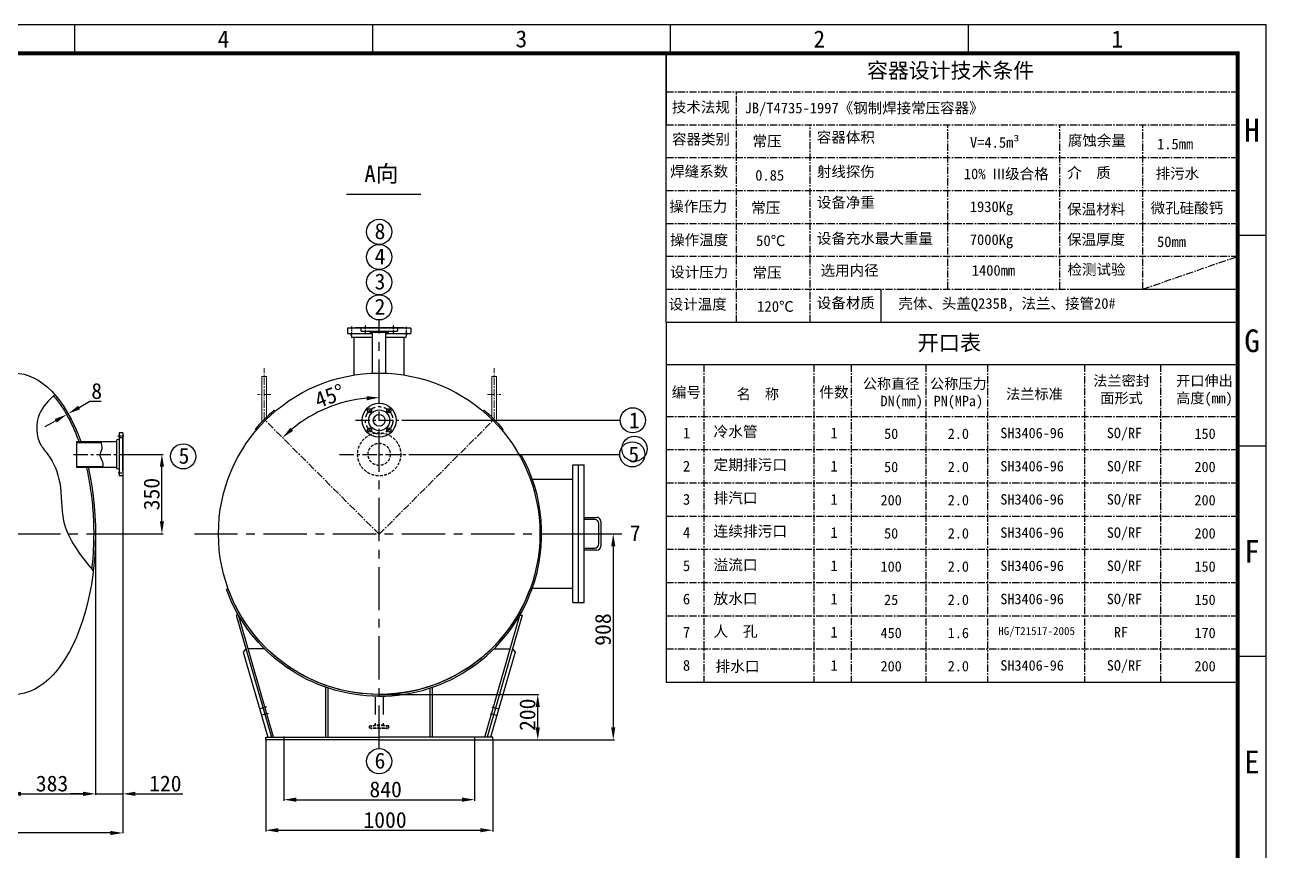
# Model space of a CAD drawing. Header units: millimetres. Extents: x 67658 to 78158, y 1020 to 8445.
# Drawn here: x 72689 to 78158, y 4803 to 8445 of the extents above; entities that cross this region are included whole.
import ezdxf
from ezdxf.enums import TextEntityAlignment as Align

# ---------------------------------------------------------------- set-up
doc = ezdxf.new("R2010")
doc.units = ezdxf.units.MM
doc.linetypes.add('CENTER', pattern=[50.8, 31.75, -6.35, 6.35, -6.35])
doc.linetypes.add('DASHED', pattern=[19.05, 12.7, -6.35])
for name, color, linetype in [('1轮廓实线层', 7, 'Continuous'), ('BTL_L0', 7, 'Continuous'), ('BTL_L1', 1, 'Continuous'), ('中心线', 1, 'CENTER'), ('绿（粗实）', 7, 'Continuous'), ('黄（虚线）', 2, 'DASHED')]:
    doc.layers.add(name, color=color, linetype=linetype)
doc.layers.add('标注', color=80, linetype='Continuous', lineweight=18)
doc.styles.add('PC_TEXTSTYLE', font='isocp.shx', dxfattribs={"width": 0.8, "bigfont": 'hzfs.shx'})
doc.styles.get("Standard").update_dxf_attribs({"font": 'SimSun.ttf'})
doc.dimstyles.new('ISO-25', dxfattribs={"dimtxt": 70, "dimasz": 55, "dimexe": 1.25, "dimexo": 0.625, "dimgap": 10, "dimtad": 1, "dimdsep": 46, "dimtxsty": 'Standard', "dimcen": 2.5, "dimadec": 0, "dimazin": 0, "dimtfac": 1, "dimtmove": 0, "dimatfit": 3, "dimfxl": 0, "dimarcsym": 0})
doc.dimstyles.new('副本 ISO-25', dxfattribs={"dimtxt": 70, "dimasz": 55, "dimexe": 5, "dimexo": 1, "dimgap": 10, "dimtad": 1, "dimtoh": 1, "dimdsep": 46, "dimtxsty": 'Standard', "dimcen": 2.5, "dimadec": 0, "dimazin": 0, "dimtfac": 1, "dimtmove": 0, "dimatfit": 3, "dimfxl": 0, "dimarcsym": 0})

# ---------------------------------------------------------------- blocks, each defined once
blk = doc.blocks.new('*D80')
at = {"layer": '1轮廓实线层', "color": 0, "lineweight": -2}
for p, q in [((73121.7, 6477.5), (73121.7, 5050.8)), ((73000.7, 6200.8), (73000.7, 5050.8)), ((72945.7, 5055.8), (72890.7, 5055.8)), ((73000.7, 5055.8), (73121.7, 5055.8)), ((73176.7, 5055.8), (73384.7, 5055.8))]:
    blk.add_line(p, q, dxfattribs=at)
at = {"layer": '1轮廓实线层', "color": 0}
for points in [[(72945.7, 5065), (72945.7, 5046.6), (73000.7, 5055.8)], [(73176.7, 5065), (73176.7, 5046.6), (73121.7, 5055.8)]]:
    blk.add_solid(points, dxfattribs=at)
at = {"layer": 'Defpoints', "color": 0}
for p in [(73121.7, 6478.5), (73000.7, 6201.8), (73121.7, 5055.8)]:
    blk.add_point(p, dxfattribs=at)
at = {"layer": '1轮廓实线层', "color": 0, "insert": (73308.2, 5100.8), "char_height": 70, "attachment_point": 5}
blk.add_mtext('120', dxfattribs=at)
blk = doc.blocks.new('*D86')
at = {"layer": '1轮廓实线层', "color": 0, "lineweight": -2}
for p, q in [((73000.7, 6200.8), (73000.7, 5050.8)), ((72617.7, 5492.8), (72617.7, 5050.8)), ((72672.7, 5055.8), (72945.7, 5055.8))]:
    blk.add_line(p, q, dxfattribs=at)
at = {"layer": '1轮廓实线层', "color": 0}
for points in [[(72672.7, 5065), (72672.7, 5046.6), (72617.7, 5055.8)], [(72945.7, 5065), (72945.7, 5046.6), (73000.7, 5055.8)]]:
    blk.add_solid(points, dxfattribs=at)
at = {"layer": 'Defpoints', "color": 0}
for p in [(73000.7, 6201.8), (72617.7, 5493.8), (73000.7, 5055.8)]:
    blk.add_point(p, dxfattribs=at)
at = {"layer": '1轮廓实线层', "color": 0, "insert": (72809.2, 5100.8), "char_height": 70, "attachment_point": 5}
blk.add_mtext('383', dxfattribs=at)
blk = doc.blocks.new('*D53')
at = {"layer": '1轮廓实线层', "color": 0, "lineweight": -2}
for p, q in [((72928.3, 6758.2), (72976.1, 6785.4)), ((72976.1, 6785.4), (73025.8, 6785.4)), ((72873, 6727.9), (72871.1, 6731.4)), ((72873.5, 6727), (72880.5, 6731)), ((72880, 6731.8), (72878, 6735.3)), ((72825.7, 6699.8), (72777.9, 6672.6))]:
    blk.add_line(p, q, dxfattribs=at)
at = {"layer": '1轮廓实线层', "color": 0}
for points in [[(72821.2, 6707.8), (72830.3, 6691.8), (72873.5, 6727)], [(72923.8, 6766.1), (72932.8, 6750.2), (72880.5, 6731)]]:
    blk.add_solid(points, dxfattribs=at)
at = {"layer": 'Defpoints', "color": 0}
for p in [(72873.5, 6727), (72880.5, 6731), (72880.5, 6731)]:
    blk.add_point(p, dxfattribs=at)
at = {"layer": '1轮廓实线层', "color": 0, "insert": (73005.9, 6830.4), "char_height": 70, "attachment_point": 5}
blk.add_mtext('8', dxfattribs=at)
blk = doc.blocks.new('*D90')
at = {"layer": '1轮廓实线层', "color": 0, "lineweight": -2}
for p, q in [((73158.8, 6551.8), (73298.2, 6551.8)), ((73293.2, 6256.8), (73293.2, 6496.8)), ((73142.5, 6201.8), (73298.2, 6201.8))]:
    blk.add_line(p, q, dxfattribs=at)
at = {"layer": '1轮廓实线层', "color": 0}
for points in [[(73284, 6496.8), (73302.4, 6496.8), (73293.2, 6551.8)], [(73284, 6256.8), (73302.4, 6256.8), (73293.2, 6201.8)]]:
    blk.add_solid(points, dxfattribs=at)
at = {"layer": 'Defpoints', "color": 0}
for p in [(73157.8, 6551.8), (73293.2, 6551.8), (73141.5, 6201.8)]:
    blk.add_point(p, dxfattribs=at)
at = {"layer": '1轮廓实线层', "color": 0, "insert": (73248.2, 6376.7), "char_height": 70, "attachment_point": 5, "rotation": 90}
blk.add_mtext('350', dxfattribs=at)
blk = doc.blocks.new('*D58')
at = {"layer": '1轮廓实线层', "color": 0, "lineweight": -2}
for p, q in [((68774.7, 5055.2), (68774.7, 4882.1)), ((73121.7, 5055.2), (73121.7, 4882.1)), ((73066.7, 4883.4), (68829.7, 4883.4))]:
    blk.add_line(p, q, dxfattribs=at)
at = {"layer": '1轮廓实线层', "color": 0}
for points in [[(68829.7, 4892.5), (68829.7, 4874.2), (68774.7, 4883.4)], [(73066.7, 4892.5), (73066.7, 4874.2), (73121.7, 4883.4)]]:
    blk.add_solid(points, dxfattribs=at)
at = {"layer": 'Defpoints', "color": 0}
for p in [(68774.7, 5055.8), (73121.7, 5055.8), (68774.7, 4883.4)]:
    blk.add_point(p, dxfattribs=at)
at = {"layer": '1轮廓实线层', "color": 0, "insert": (70362.5, 4928.4), "char_height": 70, "attachment_point": 5}
blk.add_mtext('4350', dxfattribs=at)
blk = doc.blocks.new('*D59')
at = {"layer": '1轮廓实线层', "color": 0, "lineweight": -2}
blk.add_arc((74250.4, 6199.5), 602.2, 95.2351, 129.7649, dxfattribs=at)
at = {"layer": '1轮廓实线层', "color": 0}
for points in [[(74195, 6808.3), (74195.9, 6790), (74250.4, 6801.7)], [(73871.4, 6655.6), (73859.1, 6669.1), (73824.6, 6625.3)]]:
    blk.add_solid(points, dxfattribs=at)
at = {"layer": 'Defpoints', "color": 0}
for p in [(74250.4, 7141.8), (73744.1, 6705.8), (73949.3, 6721), (74250.4, 6199.5), (74250.4, 5252.6)]:
    blk.add_point(p, dxfattribs=at)
at = {"layer": '1轮廓实线层', "color": 0, "insert": (74031.6, 6808.6), "char_height": 70, "attachment_point": 5, "rotation": 19.759}
blk.add_mtext('45°', dxfattribs=at)
blk = doc.blocks.new('*D60')
at = {"layer": '1轮廓实线层', "color": 0, "lineweight": -2}
for p, q in [((75110.8, 6201.8), (75286.6, 6201.8)), ((75281.6, 6146.8), (75281.6, 5348.8)), ((74826.5, 5293.8), (75286.6, 5293.8))]:
    blk.add_line(p, q, dxfattribs=at)
at = {"layer": '1轮廓实线层', "color": 0}
for points in [[(75272.5, 6146.8), (75290.8, 6146.8), (75281.6, 6201.8)], [(75272.5, 5348.8), (75290.8, 5348.8), (75281.6, 5293.8)]]:
    blk.add_solid(points, dxfattribs=at)
at = {"layer": 'Defpoints', "color": 0}
for p in [(75109.8, 6201.8), (74825.5, 5293.8), (75281.6, 5293.8)]:
    blk.add_point(p, dxfattribs=at)
at = {"layer": '1轮廓实线层', "color": 0, "insert": (75236.6, 5779.8), "char_height": 70, "attachment_point": 5, "rotation": 90}
blk.add_mtext('908', dxfattribs=at)
blk = doc.blocks.new('*D61')
at = {"layer": '1轮廓实线层', "color": 0, "lineweight": -2}
for p, q in [((74251.4, 5493.8), (74954, 5493.8)), ((74949, 5348.8), (74949, 5438.8)), ((74251.4, 5293.8), (74954, 5293.8))]:
    blk.add_line(p, q, dxfattribs=at)
at = {"layer": '1轮廓实线层', "color": 0}
for points in [[(74939.8, 5438.8), (74958.1, 5438.8), (74949, 5493.8)], [(74939.8, 5348.8), (74958.1, 5348.8), (74949, 5293.8)]]:
    blk.add_solid(points, dxfattribs=at)
at = {"layer": 'Defpoints', "color": 0}
for p in [(74250.4, 5493.8), (74949, 5493.8), (74250.4, 5293.8)]:
    blk.add_point(p, dxfattribs=at)
at = {"layer": '1轮廓实线层', "color": 0, "insert": (74904, 5404.3), "char_height": 70, "attachment_point": 5, "rotation": 90}
blk.add_mtext('200{}{}', dxfattribs=at)
blk = doc.blocks.new('*D62')
at = {"layer": '1轮廓实线层', "color": 0, "lineweight": -2}
for p, q in [((73830.4, 5290.8), (73830.4, 5025.1)), ((74670.4, 5290.8), (74670.4, 5025.1)), ((73885.4, 5030.1), (74615.4, 5030.1))]:
    blk.add_line(p, q, dxfattribs=at)
at = {"layer": '1轮廓实线层', "color": 0}
for points in [[(73885.4, 5039.3), (73885.4, 5020.9), (73830.4, 5030.1)], [(74615.4, 5039.3), (74615.4, 5020.9), (74670.4, 5030.1)]]:
    blk.add_solid(points, dxfattribs=at)
at = {"layer": 'Defpoints', "color": 0}
for p in [(73830.4, 5291.8), (74670.4, 5291.8), (74670.4, 5030.1)]:
    blk.add_point(p, dxfattribs=at)
at = {"layer": '1轮廓实线层', "color": 0, "insert": (74278.9, 5075.1), "char_height": 70, "attachment_point": 5}
blk.add_mtext('840{}{}', dxfattribs=at)
blk = doc.blocks.new('*D63')
at = {"layer": '1轮廓实线层', "color": 0, "lineweight": -2}
for p, q in [((73750.4, 5292.8), (73750.4, 4890.4)), ((74750.4, 5292.8), (74750.4, 4890.4)), ((73805.4, 4895.4), (74695.4, 4895.4))]:
    blk.add_line(p, q, dxfattribs=at)
at = {"layer": '1轮廓实线层', "color": 0}
for points in [[(73805.4, 4904.6), (73805.4, 4886.2), (73750.4, 4895.4)], [(74695.4, 4904.6), (74695.4, 4886.2), (74750.4, 4895.4)]]:
    blk.add_solid(points, dxfattribs=at)
at = {"layer": 'Defpoints', "color": 0}
for p in [(73750.4, 5293.8), (74750.4, 5293.8), (74750.4, 4895.4)]:
    blk.add_point(p, dxfattribs=at)
at = {"layer": '1轮廓实线层', "color": 0, "insert": (74276.2, 4940.4), "char_height": 70, "attachment_point": 5}
blk.add_mtext('1000{}{}', dxfattribs=at)
blk = doc.blocks.new('SBWL_A3H')
at = {"layer": 'BTL_L0'}
blk.add_line((210, 297), (210, 292), dxfattribs=at)
at = {"layer": 'BTL_L0', "const_width": 0.7}
blk.add_lwpolyline([(25, 5), (415, 5), (415, 292), (25, 292)], close=True, dxfattribs=at)
at = {"layer": 'BTL_L1'}
for p, q in [((420, 297), (0, 297)), ((262.5, 297), (262.5, 292)), ((315, 297), (315, 292)), ((367.5, 297), (367.5, 292)), ((420, 0), (420, 297)), ((420, 259.89), (415, 259.89)), ((420, 222.76), (415, 222.76)), ((420, 185.63), (415, 185.63))]:
    blk.add_line(p, q, dxfattribs=at)
for s, height, p in [('4', 3, (236.25, 294.5)), ('3', 3, (288.75, 294.5)), ('2', 3, (341.25, 294.5)), ('1', 3, (393.75, 294.5)), ('H', 4, (417.5, 278.43)), ('G', 4, (417.5, 241.31)), ('F', 4, (417.5, 204.18)), ('E', 4, (417.5, 167.06))]:
    blk.add_text(s, height=height, dxfattribs=at).set_placement(p, align=Align.MIDDLE)

msp = doc.modelspace()

# ---------------------------------------------------------------- linework, layer by layer
at = {"layer": '1轮廓实线层'}
for p, q in [((75515.269, 8319.515), (75515.269, 8004.307)), ((75515.269, 7134.617), (75515.269, 8319.515)), ((74106.566, 7697.976), (74434.035, 7697.976)), ((76460.628, 7279.565), (76460.628, 7134.617)), ((77300.505, 7279.565), (78032.987, 7279.565)), ((75515.269, 7134.617), (78032.987, 7134.617)), ((75515.269, 7134.617), (78032.987, 7134.617)), ((75515.269, 7134.617), (75515.269, 5548.22)), ((75515.269, 6947.687), (78032.987, 6947.687)), ((74354.447, 6701.785), (75312.14, 6701.785)), ((74425.218, 6551.785), (75310.14, 6551.785)), ((75515.269, 5548.22), (78032.987, 5548.22))]:
    msp.add_line(p, q, dxfattribs=at)
at = {"layer": '1轮廓实线层', "extrusion": (-1.22465e-16, 0, -1)}
msp.add_line((73775.401, 5305.785), (73785.401, 5305.785), dxfattribs=at)
at = {"layer": '1轮廓实线层'}
for centre in [(74250.401, 7532.466), (74250.401, 7421.51), (74250.401, 7310.555), (74250.401, 7199.6), (75367.618, 6701.785), (75374.795, 6576.361), (73387.037, 6542.772), (75365.618, 6551.785), (74250.401, 5199.382)]:
    msp.add_circle(centre, 55.478, dxfattribs=at)
for points in [[(72821.365, 6815.256), (72754.229, 6730.426), (72760.235, 6592.833), (72791.067, 6550.906), (72843.083, 6426.177), (72859.904, 6258.423), (72990.931, 6037.929)], [(73023.457, 6608.785), (73027.971, 6575.198), (73020.448, 6545.43), (73031.884, 6518.369), (73031.633, 6494.785)]]:
    msp.add_spline(points, degree=3, dxfattribs=at)
at = {"layer": '中心线'}
for p, q in [((75515.269, 8149.255), (78032.987, 8149.255)), ((75824.46, 7134.617), (75824.46, 8149.255)), ((75515.269, 8004.307), (78032.987, 8004.307)), ((76149.387, 7134.617), (76149.387, 8004.307)), ((76755.767, 7279.565), (76755.767, 8004.307)), ((77248.714, 7279.565), (77248.714, 8004.307)), ((77613.967, 7279.565), (77613.967, 8004.307)), ((75515.269, 7859.358), (78032.987, 7859.358)), ((75515.269, 7714.41), (78032.987, 7714.41)), ((75515.269, 7569.462), (78032.987, 7569.462)), ((75515.269, 7569.462), (78032.987, 7569.462)), ((75515.269, 7424.513), (78032.987, 7424.513)), ((77613.967, 7279.565), (78032.987, 7424.513)), ((75515.269, 7279.565), (77300.505, 7279.565)), ((75679.999, 6947.687), (75679.999, 5548.22)), ((76165.471, 6946.491), (76165.471, 5548.22)), ((76330.201, 6947.687), (76330.201, 5548.22)), ((76658.299, 6946.491), (76658.299, 5548.22)), ((76930.142, 6946.491), (76930.142, 5548.22)), ((77357.045, 6946.491), (77357.045, 5548.22)), ((77691.963, 6947.687), (77691.963, 5548.22)), ((74250.401, 6199.491), (73744.113, 6705.779)), ((74250.401, 6199.491), (74756.69, 6705.779)), ((75515.269, 6718.722), (78032.987, 6718.722)), ((75515.269, 6572.409), (78032.987, 6572.409)), ((75515.269, 6426.097), (78032.987, 6426.097)), ((75515.269, 6279.784), (78032.987, 6279.784)), ((75515.269, 6133.471), (78032.987, 6133.471)), ((75515.269, 6133.471), (78032.987, 6133.471)), ((75515.269, 5987.158), (78032.987, 5987.158)), ((75515.269, 5840.846), (78032.987, 5840.846)), ((75515.269, 5694.533), (78032.987, 5694.533)), ((74746.805, 5439.048), (74775.68, 5430.907)), ((74738.664, 5410.174), (74767.538, 5402.033)), ((73830.401, 5307.785), (73830.401, 5291.785))]:
    msp.add_line(p, q, dxfattribs=at)
at = {"layer": '中心线', "ltscale": 0.5}
for p, q in [((74129.651, 7076.312), (74129.651, 7115.714)), ((74188.651, 7120.074), (74188.651, 7082.31)), ((74312.151, 7120.074), (74312.151, 7082.31)), ((74371.151, 7078.691), (74371.151, 7114.375)), ((74217.874, 6734.312), (74197.368, 6754.818)), ((74282.928, 6734.312), (74303.434, 6754.818)), ((73098.936, 6633.722), (73125.673, 6633.722)), ((74217.874, 6669.258), (74197.368, 6648.752)), ((74282.928, 6669.258), (74303.434, 6648.752)), ((73100.551, 6469.848), (73124.765, 6469.848))]:
    msp.add_line(p, q, dxfattribs=at)
at = {"layer": '中心线', "ltscale": 6}
for p, q in [((74250.401, 5254.86), (74250.401, 7144.122)), ((68693.781, 6201.785), (73141.52, 6201.785)), ((73436.314, 6201.785), (75319.318, 6201.785))]:
    msp.add_line(p, q, dxfattribs=at)
at = {"layer": '中心线', "lineweight": 0}
for p, q in [((73744.113, 6705.779), (73744.113, 6931.431)), ((74756.69, 6705.779), (74756.69, 6931.431)), ((73773.499, 6815.459), (73714.684, 6815.459)), ((74727.303, 6815.459), (74786.118, 6815.459))]:
    msp.add_line(p, q, dxfattribs=at)
at = {"layer": '中心线', "ltscale": 2}
for p, q in [((74146.355, 6701.785), (74354.447, 6701.785)), ((72903.609, 6551.785), (73157.815, 6551.785)), ((74075.584, 6551.785), (74425.218, 6551.785))]:
    msp.add_line(p, q, dxfattribs=at)
at = {"layer": '中心线', "extrusion": (-1.22465e-16, 0, -1)}
for p, q in [((73753.997, 5439.048), (73725.123, 5430.907)), ((73762.138, 5410.174), (73733.264, 5402.033)), ((74670.401, 5307.785), (74670.401, 5291.785))]:
    msp.add_line(p, q, dxfattribs=at)
at = {"layer": '中心线', "ltscale": 2}
msp.add_circle((74250.401, 6701.785), 60.25, dxfattribs=at)
at = {"layer": '绿（粗实）'}
for p, q in [((74358.401, 7109.785), (74142.401, 7109.785)), ((74142.401, 7109.785), (74142.401, 7108.178)), ((74142.401, 7109.785), (74142.401, 7108.178)), ((74358.401, 7109.785), (74358.401, 7108.178)), ((74358.401, 7109.785), (74358.401, 7108.178)), ((74390.401, 7108.178), (74110.401, 7108.178)), ((74110.401, 7108.178), (74110.401, 7086.014)), ((74127.009, 7078.59), (74128.563, 7065.94)), ((74220.401, 7065.94), (74128.563, 7065.94)), ((74330.901, 7108.178), (74169.901, 7108.178)), ((74169.901, 7108.178), (74169.901, 7095.719)), ((74171.622, 7093.999), (74329.18, 7093.999)), ((74210.901, 7089.491), (74211.084, 7087.999)), ((74289.718, 7087.999), (74211.084, 7087.999)), ((74368.336, 7065.94), (74280.401, 7065.94)), ((74289.901, 7089.491), (74289.718, 7087.999)), ((74330.901, 7108.178), (74330.901, 7095.719)), ((74369.889, 7078.59), (74368.336, 7065.94)), ((74390.401, 7108.178), (74390.401, 7086.014)), ((73788.32, 6746.425), (73793.997, 6740.748)), ((74712.482, 6746.425), (74706.805, 6740.748)), ((73104.352, 6645.617), (73104.352, 6457.953)), ((73120.559, 6646.785), (73105.52, 6646.785)), ((73120.559, 6646.785), (73120.559, 6456.785)), ((73121.65, 6625.071), (73120.559, 6625.071)), ((73121.65, 6625.071), (73120.559, 6625.071)), ((73121.65, 6478.5), (73121.65, 6625.071)), ((73703.467, 6661.572), (73709.144, 6655.895)), ((74797.335, 6661.572), (74791.658, 6655.895)), ((72917.089, 6608.785), (72917.089, 6494.785)), ((73101.293, 6616.928), (73094.507, 6616.095)), ((73094.507, 6487.476), (73094.507, 6616.095)), ((74868.664, 6546.999), (74875.638, 6550.919)), ((73101.293, 6486.642), (73094.507, 6487.476)), ((73120.559, 6456.785), (73105.52, 6456.785)), ((73121.65, 6478.5), (73120.559, 6478.5)), ((73121.65, 6478.5), (73120.559, 6478.5)), ((75103.557, 5898.228), (75103.557, 6505.342)), ((75128.396, 5898.228), (75128.396, 6505.342)), ((75153.759, 5898.228), (75153.759, 6505.342)), ((74915.703, 5959.635), (74923.221, 5956.899)), ((74715.401, 5305.785), (74870.475, 5843.785)), ((74880.475, 5843.785), (74725.401, 5305.785)), ((74870.475, 5843.785), (74880.475, 5843.785)), ((74756.69, 5695.497), (74827.732, 5695.497)), ((74837.732, 5695.497), (74849.436, 5680.497)), ((74849.436, 5680.497), (74740.401, 5305.785)), ((74485.401, 5305.785), (74485.401, 5525.449)), ((74475.401, 5305.785), (74475.401, 5522.056)), ((74750.401, 5305.785), (74250.401, 5305.785)), ((74725.401, 5305.785), (74715.401, 5305.785)), ((74750.401, 5293.785), (74750.401, 5305.785)), ((74250.401, 5293.785), (74750.401, 5293.785))]:
    msp.add_line(p, q, dxfattribs=at)
at = {"layer": '绿（粗实）', "ltscale": 6}
for p, q in [((74112.122, 7084.293), (74220.401, 7084.293)), ((74140.901, 6901.266), (74140.901, 7065.94)), ((74220.401, 6908.385), (74220.401, 7087.999)), ((74280.401, 6908.385), (74280.401, 7087.999)), ((74280.401, 7084.293), (74388.68, 7084.293)), ((74359.901, 6901.266), (74359.901, 7065.94)), ((72917.089, 6608.785), (73094.507, 6608.785)), ((72917.089, 6604.714), (73024.665, 6604.714)), ((72917.089, 6498.857), (73032.223, 6498.857)), ((72917.089, 6494.785), (73094.507, 6494.785)), ((75103.557, 6505.342), (75153.759, 6505.342)), ((74924.979, 6441.785), (75103.557, 6441.785)), ((74924.979, 5961.785), (75103.557, 5961.785)), ((75103.557, 5898.228), (75153.759, 5898.228))]:
    msp.add_line(p, q, dxfattribs=at)
at = {"layer": '绿（粗实）', "lineweight": 0}
for p, q in [((73754.113, 6895.459), (73734.113, 6895.459)), ((73734.113, 6895.459), (73734.113, 6880.031)), ((73754.113, 6880.031), (73754.113, 6895.459)), ((74746.69, 6880.031), (74746.69, 6895.459)), ((74746.69, 6895.459), (74766.69, 6895.459)), ((74766.69, 6895.459), (74766.69, 6880.031)), ((73734.113, 6880.031), (73734.113, 6695.578)), ((73754.113, 6715.586), (73754.113, 6880.031)), ((74746.69, 6715.586), (74746.69, 6880.031)), ((74766.69, 6880.031), (74766.69, 6695.578))]:
    msp.add_line(p, q, dxfattribs=at)
at = {"layer": '绿（粗实）', "ltscale": 8}
msp.add_line((73104.348, 6626.258), (73120.559, 6626.258), dxfattribs=at)
at = {"layer": '绿（粗实）', "ltscale": 5}
for p, q in [((75154.472, 6274.204), (75208.811, 6274.204)), ((75154.472, 6265.147), (75154.472, 6274.204)), ((75199.755, 6265.147), (75154.472, 6265.147)), ((75217.868, 6156.468), (75217.868, 6247.034)), ((75226.925, 6256.09), (75226.925, 6147.411)), ((75154.472, 6129.298), (75154.472, 6138.355)), ((75154.472, 6138.355), (75199.755, 6138.355)), ((75208.811, 6129.298), (75154.472, 6129.298)), ((75154.472, 6129.298), (75154.472, 6129.298)), ((75154.472, 6129.298), (75154.472, 6129.298))]:
    msp.add_line(p, q, dxfattribs=at)
at = {"layer": '绿（粗实）', "extrusion": (-1.22465e-16, 0, -1)}
for p, q in [((73585.099, 5959.635), (73577.581, 5956.899)), ((73630.327, 5843.785), (73620.327, 5843.785)), ((73620.327, 5843.785), (73775.401, 5305.785)), ((73785.401, 5305.785), (73630.327, 5843.785)), ((73663.07, 5695.497), (73651.367, 5680.497)), ((73744.113, 5695.497), (73673.07, 5695.497)), ((73651.367, 5680.497), (73760.401, 5305.785)), ((74015.401, 5305.785), (74015.401, 5525.449)), ((74025.401, 5305.785), (74025.401, 5522.056)), ((73750.401, 5293.785), (73750.401, 5305.785)), ((73750.401, 5305.785), (74250.401, 5305.785)), ((74250.401, 5293.785), (73750.401, 5293.785))]:
    msp.add_line(p, q, dxfattribs=at)
at = {"layer": '绿（粗实）'}
for centre, radius in [((74250.401, 6201.785), 708), ((74250.401, 6701.785), 75), ((74207.798, 6744.388), 9), ((74250.401, 6701.785), 46), ((74250.401, 6701.785), 26), ((74293.004, 6744.388), 9), ((74207.798, 6659.182), 9), ((74293.004, 6659.182), 9)]:
    msp.add_circle(centre, radius, dxfattribs=at)
for centre, radius, start, end in [((74112.122, 7086.014), 1.721, 180, 270), ((74121.317, 7078.59), 5.692, 0, 90), ((74171.622, 7095.719), 1.721, 180, 270), ((74206.401, 7089.491), 4.5, 0, 90), ((74294.401, 7089.491), 4.5, 90, 180), ((74329.18, 7095.719), 1.721, 270, 0), ((74375.582, 7078.59), 5.692, 90, 180), ((74388.68, 7086.014), 1.721, 270, 0), ((74250.401, 6199.491), 716, 130.193041, 139.806959), ((74250.401, 6199.491), 716, 40.193041, 49.806959), ((73101.293, 6619.981), 3.054, 270, 0), ((73105.52, 6645.617), 1.168, 90, 180), ((74250.401, 6201.785), 716, 340, 29.263501), ((73101.293, 6483.589), 3.054, 0, 90), ((73105.52, 6457.953), 1.168, 180, 270), ((74250.401, 6201.785), 708, 270, 340), ((74250.401, 6201.785), 716, 270, 340)]:
    msp.add_arc(centre, radius, start, end, dxfattribs=at)
at = {"layer": '绿（粗实）', "ltscale": 5}
for centre, start, end in [((75199.755, 6247.034), 0, 90), ((75208.811, 6256.09), 0, 90), ((75199.755, 6156.468), 270, 0), ((75208.811, 6147.411), 270, 0)]:
    msp.add_arc(centre, 18.113, start, end, dxfattribs=at)
at = {"layer": '绿（粗实）', "extrusion": (-1.22465e-16, 0, -1)}
for radius in [716, 708]:
    msp.add_arc((-74250.401, 6201.785), radius, 270, 340, dxfattribs=at)
at = {"layer": '绿（粗实）', "extrusion": (0, 0, -1)}
for start_param, end_param in [(0, 0.95836501), (1.14412596, 3.14159265)]:
    msp.add_ellipse((72642.65, 6201.785), major_axis=(0, 708), ratio=0.50564972, start_param=start_param, end_param=end_param, dxfattribs=at)
at = {"layer": '绿（粗实）'}
for points, knots in [([(72815.628, 6809.665), (72821.782, 6802.637), (72827.837, 6795.231), (72845.526, 6772.096), (72856.831, 6755.301), (72878.375, 6719.094), (72888.614, 6699.681), (72907.861, 6658.523), (72916.869, 6636.777), (72925.829, 6612.283), (72926.462, 6610.537), (72927.09, 6608.785)], [0.52358538, 0.52358538, 0.52358538, 0.52358538, 0.584321383, 0.584321383, 0.704384352, 0.704384352, 0.824447322, 0.824447322, 0.944510291, 0.944510291, 0.953693883, 0.953693883, 0.953693883, 0.953693883]), ([(72960.758, 6492.993), (72964.548, 6476.505), (72968.017, 6459.724), (72977.159, 6410.1), (72981.945, 6376.609), (72988.968, 6308.583), (72991.205, 6274.049), (72993.08, 6204.701), (72992.718, 6169.889), (72989.629, 6105.486), (72987.233, 6075.833), (72983.894, 6046.608)], [1.144125957, 1.144125957, 1.144125957, 1.144125957, 1.221410783, 1.221410783, 1.369391464, 1.369391464, 1.517372145, 1.517372145, 1.665352826, 1.665352826, 1.793082818, 1.793082818, 1.793082818, 1.793082818])]:
    msp.add_open_spline(points, degree=3, knots=knots, dxfattribs=at)
at = {"layer": '黄（虚线）', "ltscale": 6}
for p, q in [((74233.418, 5481.985), (74233.418, 5357.938)), ((74267.384, 5481.985), (74267.384, 5357.938))]:
    msp.add_line(p, q, dxfattribs=at)
at = {"layer": '黄（虚线）'}
for p, q in [((74207.944, 5344.695), (74207.944, 5353.85)), ((74292.859, 5344.695), (74207.944, 5344.695)), ((74291.885, 5354.824), (74208.918, 5354.824)), ((74224.36, 5343.785), (74224.36, 5344.695)), ((74276.442, 5343.785), (74224.36, 5343.785)), ((74228.323, 5356.81), (74228.462, 5357.938)), ((74272.341, 5357.938), (74228.462, 5357.938)), ((74272.479, 5356.81), (74272.341, 5357.938)), ((74276.442, 5343.785), (74276.442, 5344.695)), ((74292.859, 5344.695), (74292.859, 5353.85))]:
    msp.add_line(p, q, dxfattribs=at)
at = {"layer": '黄（虚线）', "ltscale": 0.5}
for p, q in [((74216.294, 5340.971), (74216.294, 5358.395)), ((74284.509, 5340.971), (74284.509, 5358.395))]:
    msp.add_line(p, q, dxfattribs=at)
at = {"layer": '黄（虚线）'}
for radius in [95, 48.861]:
    msp.add_circle((74250.401, 6551.785), radius, dxfattribs=at)
for centre, radius, start, end in [((74208.918, 5353.85), 0.974, 90, 180), ((74226.207, 5356.902), 2.118, 281.138568, 357.505854), ((74274.595, 5356.902), 2.118, 182.494146, 258.861432), ((74291.885, 5353.85), 0.974, 0, 90)]:
    msp.add_arc(centre, radius, start, end, dxfattribs=at)

# ---------------------------------------------------------------- block references
at = {"layer": '中心线', "xscale": 25, "yscale": 25, "zscale": 25}
msp.add_blockref('SBWL_A3H', (67657.987, 1019.515), dxfattribs=at)

# ---------------------------------------------------------------- texts
at = {"layer": '1轮廓实线层'}
for s, insert, char_height, width, attachment_point in [('容器设计技术条件', (76399.591, 8277.074), 67.4501, 2293.34628, 1), ('技术法规', (75539.651, 8105.234), 46.8404, 525.81091, 1), ('JB/T4735-1997《钢制焊接常压容器》', (75860.386, 8101.371), 46.84037, 2306.90665, 1), ('容器类别', (75540.243, 7964.152), 46.8404, 601.40328, 1), ('常压', (75895.22, 7955.79), 46.8404, 497.81052, 1), ('容器体积', (76178.382, 7972.211), 46.8404, 547.08389, 1), ('V=4.5m{\\fSimSun|b0|i0|c134|p0;³}', (76853.051, 7949.834), 46.84037, 347.7972, 1), ('腐蚀余量', (77284.299, 7958.189), 46.8404, 611.75983, 1), ('1.5mm', (77677.206, 7942.955), 46.8404, 611.75983, 1), ('A向', (74185.277, 7825.652), 73.3616, 595.2666, 1), ('焊缝系数', (75532.247, 7822.135), 46.8404, 606.70476, 1), ('射线探伤', (76178.382, 7821.074), 46.8404, 531.56355, 1), ('介  质', (77281.829, 7816.303), 46.8404, 298.48833, 1), ('0.85', (75907.074, 7804.844), 46.8404, 422.87168, 1), ('10% {\\fArial|b0|i0|c0|p32;III}级合格', (76825.941, 7811.193), 46.84037, 497.81083, 1), ('排污水', (77671.149, 7812.987), 46.8404, 393.37512, 1), ('操作压力', (75528.391, 7667.553), 46.8404, 597.5241, 1), ('{\\H0.4x; }常压{\\fSimSun|b0|i0|c134|p0;\\H0.4x; }', (75945.806, 7662.188), 47.55007, 370.78954, 2), ('设备净重', (76178.601, 7685.484), 46.8404, 531.56355, 1), ('1930Kg', (76852.362, 7666.374), 46.8404, 531.56355, 1), ('保温材料', (77280.778, 7655.705), 46.8404, 535.92287, 1), ('微孔硅酸钙', (77649.025, 7660.633), 46.8404, 393.37512, 1), ('8', (74230.11, 7570.275), 70, 246.76181, 1), ('操作温度', (75532.271, 7520.292), 46.8404, 597.5241, 1), ('50{\\fSimSun|b0|i0|c134|p0;℃}', (75975.323, 7517.239), 47.55007, 370.78954, 2), ('设备充水最大重量', (76178.601, 7526.598), 46.8404, 531.56355, 1), ('7000Kg', (76852.362, 7521.426), 46.8404, 531.56355, 1), ('保温厚度', (77280.778, 7521.968), 46.8404, 535.92287, 1), ('50mm', (77677.206, 7512.107), 46.8404, 298.48846, 1), ('4', (74230.11, 7459.319), 70, 246.76181, 1), ('设计压力', (75532.271, 7378.468), 46.8404, 593.64311, 1), ('常压', (75895.22, 7375.997), 46.8404, 497.81052, 1), ('选用内径', (76195.299, 7385.961), 46.8404, 531.56355, 1), ('1400mm', (76860.927, 7385.961), 46.8404, 531.56355, 1), ('检测试验', (77282.779, 7389.882), 46.8404, 427.91729, 1), ('3', (74230.11, 7348.364), 70, 246.76181, 1), ('2', (74230.11, 7237.409), 70, 246.76181, 1), ('设计温度', (75525.746, 7236.717), 46.8404, 593.64311, 1), ('设备材质', (76178.285, 7242.549), 46.8404, 525.81091, 1), ('壳体、头盖Q235B, 法兰、接管20#', (76537.586, 7240.123), 46.84037, 1532.20993, 1), ('开口表', (76622.056, 7077.818), 68.4721, 1644.26366, 1), ('公称直径     DN(mm)  ', (76505.868, 6886.015), 45.72271, 291.15928, 2), ('公称压力     PN(MPa)  ', (76801.937, 6886.015), 45.72271, 291.15928, 2), ('法兰密封面形式  ', (77520.832, 6898.792), 45.7227, 281.44096, 2), ('开口伸出高度(mm)  ', (77886.004, 6898.792), 45.72271, 281.44096, 2), ('编号', (75538.909, 6849.171), 47.5501, 299.20212, 1), ('名  称  ', (75918.456, 6840.642), 45.7227, 205.8565, 2), ('件数', (76189.111, 6849.171), 47.5501, 299.20212, 1), ('法兰标准  ', (77137.245, 6840.642), 45.7227, 538.33387, 2), ('1', (75350.041, 6736.88), 70, 246.76181, 1), ('冷水管', (75723.153, 6675.903), 47.5501, 442.31782, 1), ('SO/RF ', (77455.924, 6668.776), 45.7227, 456.7554, 1), ('1', (75588.323, 6669.907), 47.55, 299.20212, 1), ('1', (76238.525, 6669.907), 47.55, 299.20212, 1), ('50  ', (76505.868, 6665.52), 45.7227, 367.45477, 2), ('2.0', (76801.937, 6665.52), 45.7227, 367.45477, 2), ('SH3406-96', (77126.886, 6668.776), 45.7227, 538.33387, 2), ('150  ', (77888.831, 6665.52), 45.7227, 367.45477, 2), ('5', (73366.747, 6580.582), 70, 246.76181, 1), ('5', (75348.041, 6586.88), 70, 246.76181, 1), ('2', (75588.323, 6523.594), 47.55, 299.20212, 1), ('定期排污口', (75723.153, 6529.59), 47.5501, 442.31786, 1), ('1', (76238.525, 6523.594), 47.55, 299.20212, 1), ('50', (76505.868, 6519.207), 45.7227, 367.45477, 2), ('2.0', (76801.937, 6519.207), 45.7227, 367.45477, 2), ('SH3406-96', (77126.886, 6522.464), 45.7227, 538.33387, 2), ('SO/RF ', (77455.924, 6522.464), 45.7227, 456.7554, 1), ('200  ', (77888.831, 6519.207), 45.7227, 367.45477, 2), ('3', (75588.323, 6377.282), 47.55, 299.20212, 1), ('排汽口', (75723.153, 6383.277), 47.5501, 442.31786, 1), ('1', (76238.525, 6377.282), 47.55, 299.20212, 1), ('200  ', (76505.868, 6372.894), 45.7227, 367.45477, 2), ('2.0', (76801.937, 6372.894), 45.7227, 367.45477, 2), ('SH3406-96', (77126.886, 6376.151), 45.7227, 538.33387, 2), ('SO/RF ', (77455.924, 6376.151), 45.7227, 456.7554, 1), ('200  ', (77888.831, 6372.894), 45.7227, 367.45477, 2), ('7', (75354.504, 6239.594), 70, 246.76181, 1), ('连续排污口', (75723.153, 6236.965), 47.5501, 442.31786, 1), ('4', (75588.323, 6230.969), 47.55, 299.20212, 1), ('1', (76238.525, 6230.969), 47.55, 299.20212, 1), ('50', (76505.868, 6226.582), 45.7227, 367.45477, 2), ('2.0', (76801.937, 6226.582), 45.7227, 367.45477, 2), ('SH3406-96', (77126.886, 6229.838), 45.7227, 538.33387, 2), ('SO/RF ', (77455.924, 6229.838), 45.7227, 456.7554, 1), ('200  ', (77888.831, 6226.582), 45.7227, 367.45477, 2), ('5', (75588.323, 6084.656), 47.55, 299.20212, 1), ('溢流口', (75723.153, 6088.57), 47.5501, 442.31786, 1), ('1', (76238.525, 6084.656), 47.55, 299.20212, 1), ('100 ', (76505.868, 6080.269), 45.7227, 367.45477, 2), ('2.0', (76801.937, 6080.269), 45.7227, 367.45477, 2), ('SH3406-96', (77126.886, 6083.526), 45.7227, 538.33387, 2), ('SO/RF ', (77455.924, 6083.526), 45.7227, 456.7554, 1), ('150  ', (77888.831, 6080.269), 45.7227, 367.45477, 2), ('6', (75588.323, 5938.344), 47.55, 299.20212, 1), ('放水口', (75723.153, 5940.242), 47.5501, 442.31786, 1), ('1', (76238.525, 5938.344), 47.55, 299.20212, 1), ('25  ', (76505.868, 5933.956), 45.7227, 367.45477, 2), ('2.0', (76801.937, 5933.956), 45.7227, 367.45477, 2), ('SH3406-96', (77126.886, 5937.213), 45.7227, 538.33387, 2), ('SO/RF ', (77455.924, 5937.213), 45.7227, 456.7554, 1), ('150  ', (77888.831, 5933.956), 45.7227, 367.45477, 2), ('人  孔', (75723.153, 5795.945), 47.5501, 442.31786, 1), ('7', (75588.323, 5792.031), 47.55, 299.20212, 1), ('1', (76238.525, 5792.031), 47.55, 299.20212, 1), ('450  ', (76505.868, 5787.644), 45.7227, 367.45477, 2), ('1.6', (76801.937, 5787.644), 45.7227, 367.45477, 2), ('{\\H0.7761x;HG/T21517-2005} ', (77146.577, 5790.9), 45.72271, 538.33387, 2), (' RF ', (77455.924, 5790.9), 45.7227, 456.7554, 1), ('170 ', (77888.831, 5787.644), 45.7227, 367.45477, 2), ('8', (75588.323, 5645.718), 47.55, 299.20212, 1), ('排水口', (75731.938, 5641.401), 47.5501, 682.1324, 1), ('1', (76238.525, 5645.718), 47.55, 299.20212, 1), ('200 ', (76505.868, 5641.331), 45.7227, 367.45477, 2), ('2.0', (76801.937, 5641.331), 45.7227, 367.45477, 2), ('SH3406-96', (77126.886, 5644.588), 45.7227, 538.33387, 2), ('SO/RF ', (77455.924, 5644.588), 45.7227, 456.7554, 1), ('200  ', (77888.831, 5641.331), 45.7227, 367.45477, 2), ('6', (74230.11, 5237.191), 70, 246.76181, 1)]:
    msp.add_mtext(s, dxfattribs=dict(at, insert=insert, char_height=char_height, width=width, attachment_point=attachment_point))
at = {"layer": '标注', "style": 'PC_TEXTSTYLE'}
msp.add_text('TH_SUPERPART', height=1e-29, dxfattribs=at).set_placement((74250.401, 5293.785))
at = {"layer": '标注', "insert": (75995.897, 7227.343), "char_height": 47.55007, "width": 370.78954, "attachment_point": 2}
msp.add_mtext('120{\\fSimSun|b0|i0|c134|p0;℃ }', dxfattribs=at)

# ---------------------------------------------------------------- dimensions: what is measured, and where the dimension line sits
at = {"layer": '1轮廓实线层'}
dim = msp.add_angular_dim_2l(base=(73949.319, 6720.98), line1=((74250.401, 5252.565), (74250.401, 7141.828)), line2=((74250.401, 6199.491), (73744.113, 6705.779)), dimstyle='ISO-25', dxfattribs=at)
dim.commit()
dim.dimension.update_dxf_attribs({"geometry": '*D59', "text_midpoint": (74046.831, 6766.201), "dimtype": 162})
dim = msp.add_aligned_dim(p1=(72873.531, 6727.009), p2=(72880.485, 6730.965), distance=0, dimstyle='副本 ISO-25', dxfattribs=at)
dim.commit()
dim.dimension.update_dxf_attribs({"geometry": '*D53', "text_midpoint": (73005.929, 6830.357)})
for base, p1, p2, picture, middle in [((73293.2, 6551.785), (73141.52, 6201.785), (73157.815, 6551.785), '*D90', (73293.2, 6376.707)), ((75281.648, 5293.785), (75109.828, 6201.785), (74825.516, 5293.785), '*D60', (75281.648, 5779.846))]:
    dim = msp.add_linear_dim(base=base, p1=p1, p2=p2, angle=90, dimstyle='副本 ISO-25', dxfattribs=at)
    dim.commit()
    dim.dimension.update_dxf_attribs({"geometry": picture, "text_midpoint": middle, "dimtype": 160})
dim = msp.add_linear_dim(base=(73121.65, 5055.791), p1=(73000.65, 6201.785), p2=(73121.65, 6478.5), text='120', dimstyle='副本 ISO-25', override={"dimdec": 0}, dxfattribs=at)
dim.commit()
dim.dimension.update_dxf_attribs({"geometry": '*D80', "text_midpoint": (73308.15, 5100.791)})
dim = msp.add_linear_dim(base=(73000.65, 5055.791), p1=(72617.65, 5493.785), p2=(73000.65, 6201.785), dimstyle='副本 ISO-25', override={"dimdec": 0}, dxfattribs=at)
dim.commit()
dim.dimension.update_dxf_attribs({"geometry": '*D86', "text_midpoint": (72809.15, 5100.791)})
for base, p1, p2, angle, text, picture, middle in [((74948.965, 5493.785), (74250.401, 5293.785), (74250.401, 5493.785), 90, '200{}{}', '*D61', (74948.965, 5404.336)), ((74750.401, 4895.402), (73750.401, 5293.785), (74750.401, 5293.785), 0, '1000{}{}', '*D63', (74276.158, 4895.402)), ((74670.401, 5030.109), (73830.401, 5291.785), (74670.401, 5291.785), 0, '840{}{}', '*D62', (74278.854, 5030.109))]:
    dim = msp.add_linear_dim(base=base, p1=p1, p2=p2, angle=angle, text=text, dimstyle='副本 ISO-25', dxfattribs=at)
    dim.commit()
    dim.dimension.update_dxf_attribs({"geometry": picture, "text_midpoint": middle, "dimtype": 161})
dim = msp.add_linear_dim(base=(68774.65, 4883.38), p1=(73121.65, 5055.791), p2=(68774.65, 5055.791), text='4350', dimstyle='ISO-25', override={"dimdec": 0}, dxfattribs=at)
dim.commit()
dim.dimension.update_dxf_attribs({"geometry": '*D58', "text_midpoint": (70362.549, 4883.38), "dimtype": 160})

doc.saveas('drawing.dxf')
